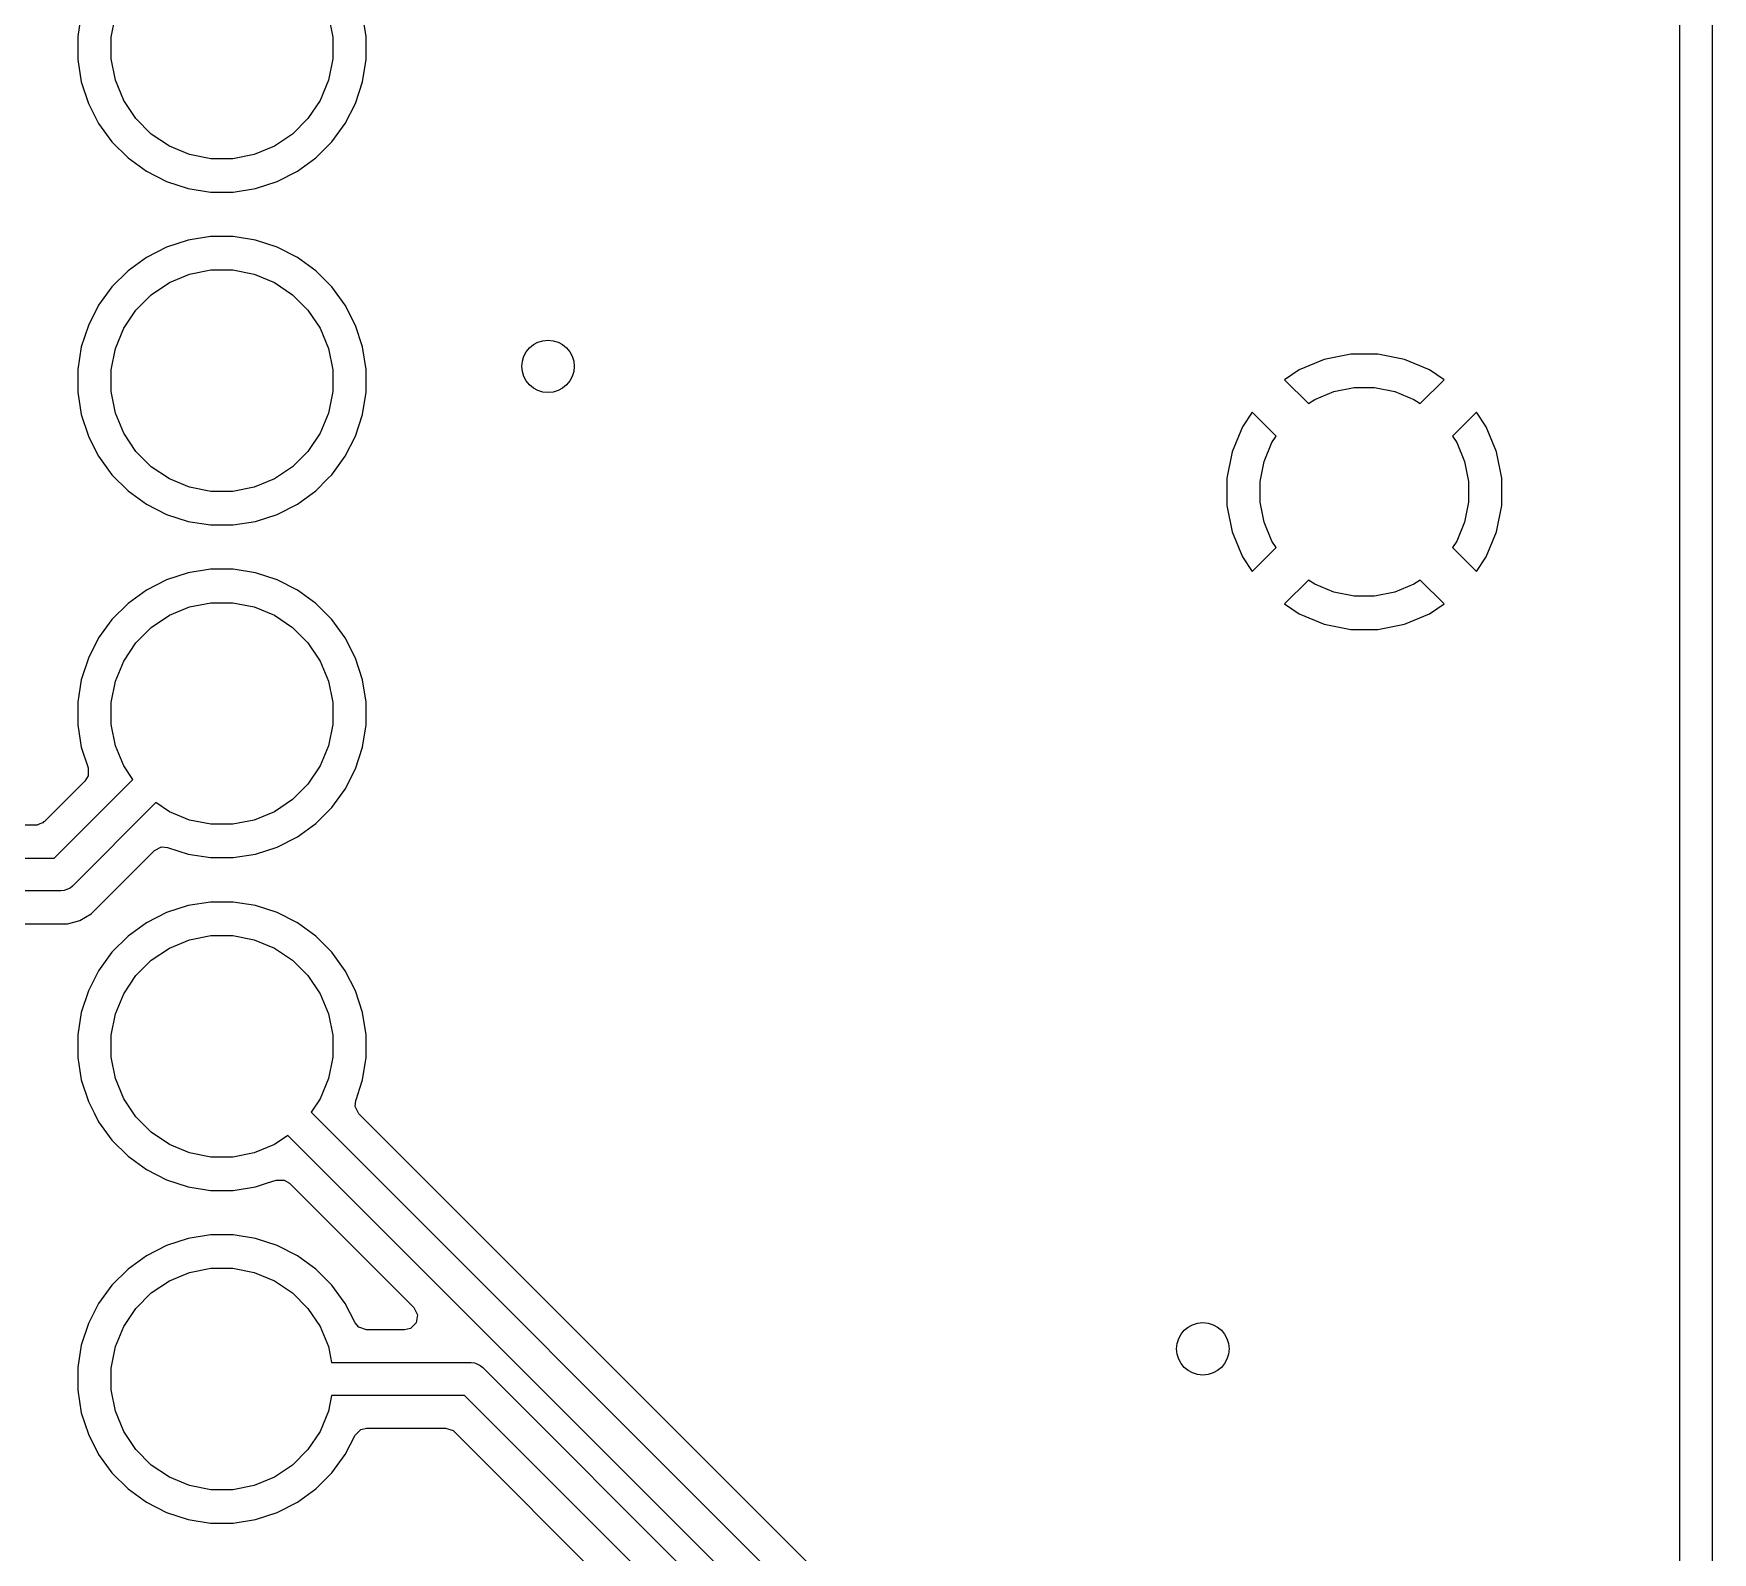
# Model space of a CAD drawing. Extents: x 0 to 130, y -140 to 0.
# Drawn here: x 43.57 to 56.39, y -81.55 to -69.96 of the extents above; entities that cross this region are included whole.
import ezdxf

# ---------------------------------------------------------------- set-up
doc = ezdxf.new("R2010")
doc.units = 0
doc.layers.add('BLACK', color=7, linetype='CONTINUOUS')

msp = doc.modelspace()

# ---------------------------------------------------------------- linework, layer by layer
at = {"layer": 'BLACK', "linetype": 'CONTINUOUS'}
for p, q in [((56.391, -116.882396), (56.391, -68.674172)), ((56.1405, -68.818941), (56.1405, -88.050455)), ((43.936597, -69.812301), (43.9095, -69.983385)), ((44.164093, -69.986685), (44.196601, -69.823258)), ((45.823399, -69.823258), (45.855907, -69.986685)), ((46.1105, -69.983385), (46.083402, -69.812297)), ((43.9095, -69.983385), (43.9095, -70.156614)), ((44.164093, -70.153315), (44.164093, -69.986685)), ((45.855907, -69.986685), (45.855907, -70.153315)), ((46.1105, -70.156614), (46.1105, -69.983385)), ((43.9095, -70.156614), (43.936597, -70.327702)), ((44.196601, -70.316742), (44.164093, -70.153315)), ((45.855907, -70.153315), (45.823399, -70.316742)), ((46.083402, -70.327702), (46.1105, -70.156614)), ((43.936597, -70.327702), (43.936598, -70.327706)), ((43.936598, -70.327706), (43.990123, -70.492438)), ((44.260367, -70.470687), (44.196601, -70.316742)), ((45.823399, -70.316742), (45.759633, -70.470687)), ((46.029876, -70.492438), (46.083401, -70.327706)), ((46.083401, -70.327706), (46.083402, -70.327702)), ((43.990123, -70.492438), (43.990125, -70.492441)), ((43.990125, -70.492441), (43.990126, -70.492444)), ((43.990126, -70.492444), (43.990127, -70.492445)), ((43.990127, -70.492445), (44.068768, -70.646788)), ((44.352941, -70.609234), (44.260367, -70.470687)), ((45.759633, -70.470687), (45.667059, -70.609234)), ((45.951232, -70.646788), (46.029873, -70.492445)), ((46.029873, -70.492445), (46.029874, -70.49244)), ((46.029874, -70.49244), (46.029876, -70.492438)), ((44.470766, -70.727059), (44.352941, -70.609234)), ((45.667059, -70.609234), (45.549234, -70.727059)), ((44.068768, -70.646788), (44.170586, -70.786928)), ((44.609313, -70.819633), (44.470766, -70.727059)), ((45.549234, -70.727059), (45.410687, -70.819633)), ((45.849414, -70.786928), (45.951232, -70.646788)), ((44.170586, -70.786928), (44.293072, -70.909414)), ((44.763258, -70.883399), (44.609313, -70.819633)), ((44.926685, -70.915907), (44.763258, -70.883399)), ((45.256742, -70.883399), (45.093315, -70.915907)), ((45.410687, -70.819633), (45.256742, -70.883399)), ((45.726928, -70.909414), (45.849414, -70.786928)), ((44.293072, -70.909414), (44.433212, -71.011232)), ((44.433212, -71.011232), (44.587555, -71.089873)), ((45.093315, -70.915907), (44.926685, -70.915907)), ((45.432445, -71.089873), (45.586788, -71.011232)), ((45.586788, -71.011232), (45.726928, -70.909414)), ((44.587555, -71.089873), (44.587557, -71.089873)), ((44.587557, -71.089873), (44.587558, -71.089874)), ((44.587558, -71.089874), (44.587561, -71.089876)), ((44.587561, -71.089876), (44.752293, -71.143401)), ((44.752293, -71.143401), (44.752297, -71.143402)), ((44.752297, -71.143402), (44.923386, -71.1705)), ((45.096614, -71.1705), (45.267702, -71.143402)), ((45.267702, -71.143402), (45.267706, -71.143401)), ((45.267706, -71.143401), (45.432438, -71.089876)), ((45.432438, -71.089876), (45.43244, -71.089874)), ((45.43244, -71.089874), (45.432445, -71.089873)), ((44.923386, -71.1705), (44.923389, -71.1705)), ((44.923389, -71.1705), (45.096614, -71.1705)), ((44.923386, -71.5095), (44.752297, -71.536597)), ((44.923389, -71.5095), (44.923386, -71.5095)), ((45.096611, -71.5095), (44.923389, -71.5095)), ((45.096614, -71.5095), (45.096611, -71.5095)), ((45.267702, -71.536597), (45.096614, -71.5095)), ((44.587558, -71.590125), (44.433214, -71.668766)), ((44.587561, -71.590123), (44.587558, -71.590125)), ((44.752293, -71.536598), (44.587561, -71.590123)), ((44.752297, -71.536597), (44.752293, -71.536598)), ((45.267706, -71.536598), (45.267702, -71.536597)), ((45.432438, -71.590123), (45.267706, -71.536598)), ((45.432441, -71.590125), (45.432438, -71.590123)), ((45.586785, -71.668766), (45.432441, -71.590125)), ((44.293073, -71.770585), (44.170585, -71.893073)), ((44.433214, -71.668766), (44.293073, -71.770585)), ((44.763258, -71.796601), (44.926685, -71.764093)), ((44.926685, -71.764093), (45.093315, -71.764093)), ((45.093315, -71.764093), (45.256742, -71.796601)), ((45.586787, -71.668767), (45.586785, -71.668766)), ((45.586788, -71.668768), (45.586787, -71.668767)), ((45.726928, -71.770586), (45.586788, -71.668768)), ((45.849414, -71.893072), (45.726928, -71.770586)), ((44.170585, -71.893073), (44.068766, -72.033214)), ((44.470766, -71.952941), (44.609313, -71.860367)), ((44.609313, -71.860367), (44.763258, -71.796601)), ((45.256742, -71.796601), (45.410687, -71.860367)), ((45.410687, -71.860367), (45.549234, -71.952941)), ((45.951232, -72.033212), (45.849414, -71.893072)), ((44.068766, -72.033214), (43.990125, -72.187558)), ((44.352941, -72.070766), (44.470766, -71.952941)), ((45.549234, -71.952941), (45.667059, -72.070766)), ((46.029873, -72.187555), (45.951232, -72.033212)), ((44.260367, -72.209313), (44.352941, -72.070766)), ((45.667059, -72.070766), (45.759633, -72.209313)), ((43.990123, -72.187561), (43.936598, -72.352293)), ((43.990125, -72.187558), (43.990123, -72.187561)), ((44.196601, -72.363258), (44.260367, -72.209313)), ((45.759633, -72.209313), (45.823399, -72.363258)), ((46.029873, -72.187557), (46.029873, -72.187555)), ((46.029874, -72.187558), (46.029873, -72.187557)), ((46.029876, -72.187561), (46.029874, -72.187558)), ((46.083401, -72.352293), (46.029876, -72.187561)), ((43.936597, -72.352297), (43.9095, -72.523385)), ((43.936598, -72.352293), (43.936597, -72.352297)), ((44.164093, -72.526685), (44.196601, -72.363258)), ((45.823399, -72.363258), (45.855907, -72.526685)), ((46.083402, -72.352297), (46.083401, -72.352293)), ((46.1105, -72.523385), (46.083402, -72.352297)), ((53.629581, -72.408), (53.426727, -72.448349)), ((53.836418, -72.408), (53.629581, -72.408)), ((54.039272, -72.448349), (53.836418, -72.408)), ((43.9095, -72.523385), (43.9095, -72.696614)), ((44.164093, -72.693315), (44.164093, -72.526685)), ((45.855907, -72.526685), (45.855907, -72.693315)), ((46.1105, -72.696614), (46.1105, -72.523385)), ((53.235638, -72.527501), (53.124349, -72.601861)), ((53.426727, -72.448349), (53.235638, -72.527501)), ((54.23036, -72.527501), (54.039272, -72.448349)), ((54.230374, -72.527508), (54.23036, -72.527501)), ((54.34165, -72.60186), (54.230374, -72.527508)), ((53.124349, -72.601861), (53.307367, -72.784879)), ((53.500772, -72.692448), (53.654586, -72.661852)), ((53.654586, -72.661852), (53.811414, -72.661852)), ((53.811414, -72.661852), (53.965228, -72.692448)), ((54.15863, -72.784878), (54.34165, -72.60186)), ((43.9095, -72.696614), (43.936597, -72.867702)), ((44.196601, -72.856742), (44.164093, -72.693315)), ((45.855907, -72.693315), (45.823399, -72.856742)), ((46.083402, -72.867702), (46.1105, -72.696614)), ((53.307367, -72.784879), (53.355883, -72.752463)), ((53.355883, -72.752463), (53.500772, -72.692448)), ((53.965228, -72.692448), (54.110117, -72.752463)), ((54.110117, -72.752463), (54.15863, -72.784878)), ((43.936597, -72.867702), (43.936598, -72.867706)), ((43.936598, -72.867706), (43.990123, -73.032438)), ((44.260367, -73.010687), (44.196601, -72.856742)), ((45.823399, -72.856742), (45.759633, -73.010687)), ((46.029876, -73.032438), (46.083401, -72.867706)), ((46.083401, -72.867706), (46.083402, -72.867702)), ((52.876861, -72.849349), (52.802501, -72.960638)), ((53.059879, -73.032367), (52.876861, -72.849349)), ((54.589137, -72.849349), (54.406119, -73.032366)), ((54.663498, -72.960639), (54.589137, -72.849349)), ((43.990123, -73.032438), (43.990125, -73.032441)), ((43.990125, -73.032441), (44.050903, -73.151727)), ((44.352941, -73.149234), (44.260367, -73.010687)), ((45.759633, -73.010687), (45.667059, -73.149234)), ((45.951232, -73.186788), (46.029873, -73.032445)), ((46.029873, -73.032445), (46.029874, -73.03244)), ((46.029874, -73.03244), (46.029876, -73.032438)), ((52.802501, -72.960638), (52.723349, -73.151727)), ((53.027463, -73.080883), (53.059879, -73.032367)), ((54.406119, -73.032366), (54.438537, -73.080883)), ((54.74265, -73.151727), (54.663498, -72.960639)), ((44.050903, -73.151727), (44.068768, -73.186788)), ((44.068768, -73.186788), (44.170586, -73.326928)), ((44.470766, -73.267059), (44.352941, -73.149234)), ((45.667059, -73.149234), (45.549234, -73.267059)), ((45.849414, -73.326928), (45.951232, -73.186788)), ((52.723349, -73.151727), (52.683, -73.354581)), ((52.967448, -73.225772), (53.027463, -73.080883)), ((54.438537, -73.080883), (54.498552, -73.225772)), ((54.782999, -73.354581), (54.74265, -73.151727)), ((44.609313, -73.359633), (44.470766, -73.267059)), ((45.549234, -73.267059), (45.410687, -73.359633)), ((52.936852, -73.379586), (52.967448, -73.225772)), ((54.498552, -73.225772), (54.529148, -73.379586)), ((44.170586, -73.326928), (44.293072, -73.449414)), ((44.293072, -73.449414), (44.433212, -73.551232)), ((44.763258, -73.423399), (44.609313, -73.359633)), ((44.926685, -73.455907), (44.763258, -73.423399)), ((45.256742, -73.423399), (45.093315, -73.455907)), ((45.410687, -73.359633), (45.256742, -73.423399)), ((45.586788, -73.551232), (45.726928, -73.449414)), ((45.726928, -73.449414), (45.821761, -73.354581)), ((45.821761, -73.354581), (45.849414, -73.326928)), ((52.683, -73.354581), (52.683, -73.561418)), ((52.936852, -73.536414), (52.936852, -73.379586)), ((54.529148, -73.379586), (54.529148, -73.536414)), ((54.783, -73.354586), (54.782999, -73.354581)), ((54.783, -73.561413), (54.783, -73.354586)), ((44.433212, -73.551232), (44.587555, -73.629873)), ((45.093315, -73.455907), (44.926685, -73.455907)), ((45.432445, -73.629873), (45.586788, -73.551232)), ((52.683, -73.561418), (52.723349, -73.764272)), ((52.967448, -73.690228), (52.936852, -73.536414)), ((54.529148, -73.536414), (54.498552, -73.690228)), ((54.74265, -73.764272), (54.782999, -73.561418)), ((54.782999, -73.561418), (54.783, -73.561413)), ((44.587555, -73.629873), (44.587557, -73.629873)), ((44.587557, -73.629873), (44.587558, -73.629874)), ((44.587558, -73.629874), (44.587561, -73.629876)), ((44.587561, -73.629876), (44.752293, -73.683401)), ((44.752293, -73.683401), (44.752297, -73.683402)), ((44.752297, -73.683402), (44.923386, -73.7105)), ((45.096614, -73.7105), (45.267702, -73.683402)), ((45.267702, -73.683402), (45.267706, -73.683401)), ((45.267706, -73.683401), (45.432438, -73.629876)), ((45.432438, -73.629876), (45.43244, -73.629874)), ((45.43244, -73.629874), (45.432445, -73.629873)), ((53.027463, -73.835117), (52.967448, -73.690228)), ((54.498552, -73.690228), (54.438537, -73.835117)), ((44.923386, -73.7105), (44.923389, -73.7105)), ((44.923389, -73.7105), (45.096614, -73.7105)), ((52.723349, -73.764272), (52.802501, -73.95536)), ((53.059878, -73.88363), (53.027463, -73.835117)), ((54.438537, -73.835117), (54.40612, -73.883632)), ((54.663498, -73.955361), (54.74265, -73.764272)), ((52.802501, -73.95536), (52.802508, -73.955374)), ((52.802508, -73.955374), (52.87686, -74.066649)), ((52.87686, -74.066649), (53.059878, -73.88363)), ((54.40612, -73.883632), (54.589137, -74.066649)), ((54.589137, -74.066649), (54.663498, -73.955361)), ((44.752293, -74.076598), (44.587561, -74.130123)), ((44.752297, -74.076597), (44.752293, -74.076598)), ((44.923386, -74.0495), (44.752297, -74.076597)), ((44.923389, -74.0495), (44.923386, -74.0495)), ((45.096611, -74.0495), (44.923389, -74.0495)), ((45.096614, -74.0495), (45.096611, -74.0495)), ((45.267702, -74.076597), (45.096614, -74.0495)), ((45.267706, -74.076598), (45.267702, -74.076597)), ((45.432438, -74.130123), (45.267706, -74.076598)), ((44.433214, -74.208766), (44.293073, -74.310585)), ((44.587558, -74.130125), (44.433214, -74.208766)), ((44.587561, -74.130123), (44.587558, -74.130125)), ((45.432441, -74.130125), (45.432438, -74.130123)), ((45.586785, -74.208766), (45.432441, -74.130125)), ((45.586787, -74.208767), (45.586785, -74.208766)), ((45.586788, -74.208768), (45.586787, -74.208767)), ((45.726928, -74.310586), (45.586788, -74.208768)), ((53.307366, -74.131119), (53.124349, -74.314137)), ((53.355883, -74.163537), (53.307366, -74.131119)), ((53.500772, -74.223552), (53.355883, -74.163537)), ((54.110117, -74.163537), (53.965228, -74.223552)), ((54.158632, -74.13112), (54.110117, -74.163537)), ((54.341649, -74.314137), (54.158632, -74.13112)), ((44.293073, -74.310585), (44.170585, -74.433073)), ((44.609313, -74.400367), (44.763258, -74.336601)), ((44.763258, -74.336601), (44.926685, -74.304093)), ((44.926685, -74.304093), (45.093315, -74.304093)), ((45.093315, -74.304093), (45.256742, -74.336601)), ((45.256742, -74.336601), (45.410687, -74.400367)), ((45.849414, -74.433072), (45.726928, -74.310586)), ((53.124349, -74.314137), (53.235639, -74.388498)), ((53.654586, -74.254148), (53.500772, -74.223552)), ((53.811414, -74.254148), (53.654586, -74.254148)), ((53.965228, -74.223552), (53.811414, -74.254148)), ((54.230361, -74.388498), (54.341649, -74.314137)), ((44.170585, -74.433073), (44.068766, -74.573214)), ((44.470766, -74.492941), (44.609313, -74.400367)), ((45.410687, -74.400367), (45.549234, -74.492941)), ((45.951232, -74.573212), (45.849414, -74.433072)), ((53.235639, -74.388498), (53.426727, -74.46765)), ((53.426727, -74.46765), (53.629581, -74.507999)), ((53.836418, -74.507999), (54.039272, -74.46765)), ((54.039272, -74.46765), (54.230361, -74.388498)), ((44.068766, -74.573214), (43.990125, -74.727558)), ((44.352941, -74.610766), (44.470766, -74.492941)), ((45.549234, -74.492941), (45.667059, -74.610766)), ((46.029873, -74.727555), (45.951232, -74.573212)), ((53.629581, -74.507999), (53.629586, -74.508)), ((53.629586, -74.508), (53.836414, -74.508)), ((53.836414, -74.508), (53.836418, -74.507999)), ((43.990123, -74.727561), (43.936598, -74.892293)), ((43.990125, -74.727558), (43.990123, -74.727561)), ((44.260367, -74.749313), (44.352941, -74.610766)), ((45.667059, -74.610766), (45.759633, -74.749313)), ((46.029873, -74.727557), (46.029873, -74.727555)), ((46.029874, -74.727558), (46.029873, -74.727557)), ((46.029876, -74.727561), (46.029874, -74.727558)), ((46.083401, -74.892293), (46.029876, -74.727561)), ((44.196601, -74.903258), (44.260367, -74.749313)), ((45.759633, -74.749313), (45.823399, -74.903258)), ((43.936597, -74.892297), (43.9095, -75.063385)), ((43.936598, -74.892293), (43.936597, -74.892297)), ((44.164093, -75.066685), (44.196601, -74.903258)), ((45.823399, -74.903258), (45.855907, -75.066685)), ((46.083402, -74.892297), (46.083401, -74.892293)), ((46.1105, -75.063385), (46.083402, -74.892297)), ((43.9095, -75.063385), (43.9095, -75.236614)), ((44.164093, -75.233315), (44.164093, -75.066685)), ((45.855907, -75.066685), (45.855907, -75.233315)), ((46.1105, -75.236614), (46.1105, -75.063385)), ((43.9095, -75.236614), (43.936597, -75.407702)), ((44.196601, -75.396742), (44.164093, -75.233315)), ((45.855907, -75.233315), (45.823399, -75.396742)), ((46.083402, -75.407702), (46.1105, -75.236614)), ((43.936597, -75.407702), (43.936598, -75.407706)), ((43.936598, -75.407706), (43.98766, -75.564855)), ((44.260367, -75.550687), (44.196601, -75.396742)), ((45.823399, -75.396742), (45.759633, -75.550687)), ((46.029876, -75.572438), (46.083401, -75.407706)), ((46.083401, -75.407706), (46.083402, -75.407702)), ((43.987661, -75.62604), (43.96351, -75.665451)), ((43.98766, -75.564855), (43.987661, -75.62604)), ((44.329328, -75.653895), (44.260367, -75.550687)), ((45.759633, -75.550687), (45.667059, -75.689234)), ((45.951232, -75.726788), (46.029873, -75.572445)), ((46.029873, -75.572445), (46.029874, -75.57244)), ((46.029874, -75.57244), (46.029876, -75.572438)), ((43.96351, -75.665451), (43.65446, -75.974503)), ((43.729224, -76.254), (44.329328, -75.653895)), ((45.667059, -75.689234), (45.549234, -75.807059)), ((45.849414, -75.866928), (45.951232, -75.726788)), ((44.506104, -75.830671), (43.869388, -76.467388)), ((44.609313, -75.899633), (44.506104, -75.830671)), ((45.549234, -75.807059), (45.410687, -75.899633)), ((45.726928, -75.989414), (45.849414, -75.866928)), ((43.584456, -76.0035), (43.404487, -76.0035)), ((43.599943, -76.002281), (43.584456, -76.0035)), ((43.620596, -75.991757), (43.599943, -76.002281)), ((43.642647, -75.984593), (43.620596, -75.991757)), ((43.647343, -75.978129), (43.642647, -75.984593)), ((43.65446, -75.974503), (43.647343, -75.978129)), ((44.763258, -75.963399), (44.609313, -75.899633)), ((44.926685, -75.995907), (44.763258, -75.963399)), ((45.093315, -75.995907), (44.926685, -75.995907)), ((45.256742, -75.963399), (45.093315, -75.995907)), ((45.410687, -75.899633), (45.256742, -75.963399)), ((45.586788, -76.091232), (45.726928, -75.989414)), ((45.432445, -76.169873), (45.586788, -76.091232)), ((28.609654, -76.254), (43.729224, -76.254)), ((44.334259, -76.356777), (44.494547, -76.196488)), ((44.494547, -76.196488), (44.549062, -76.168712)), ((44.549062, -76.168712), (44.595142, -76.172339)), ((44.595142, -76.172339), (44.752293, -76.223401)), ((44.752293, -76.223401), (44.752297, -76.223402)), ((44.752297, -76.223402), (44.923386, -76.2505)), ((44.923386, -76.2505), (44.923389, -76.2505)), ((44.923389, -76.2505), (45.096614, -76.2505)), ((45.096614, -76.2505), (45.267702, -76.223402)), ((45.267702, -76.223402), (45.267706, -76.223401)), ((45.267706, -76.223401), (45.432438, -76.169876)), ((45.432438, -76.169876), (45.43244, -76.169874)), ((45.43244, -76.169874), (45.432445, -76.169873)), ((44.081476, -76.609562), (44.334259, -76.356777)), ((43.781, -76.504), (28.66143, -76.504)), ((43.805386, -76.501598), (43.781, -76.504)), ((43.805387, -76.501598), (43.805386, -76.501598)), ((43.818584, -76.496131), (43.805387, -76.501598)), ((43.850446, -76.482934), (43.818584, -76.496131)), ((43.850451, -76.482928), (43.850446, -76.482934)), ((43.869388, -76.467388), (43.850451, -76.482928)), ((44.011562, -76.679475), (44.046518, -76.644518)), ((44.046518, -76.644518), (44.081476, -76.609562)), ((44.752293, -76.616598), (44.587561, -76.670123)), ((44.752297, -76.616597), (44.752293, -76.616598)), ((44.923386, -76.5895), (44.752297, -76.616597)), ((44.923389, -76.5895), (44.923386, -76.5895)), ((45.096611, -76.5895), (44.923389, -76.5895)), ((45.096614, -76.5895), (45.096611, -76.5895)), ((45.267702, -76.616597), (45.096614, -76.5895)), ((45.267706, -76.616598), (45.267702, -76.616597)), ((45.432438, -76.670123), (45.267706, -76.616598)), ((43.329849, -76.7545), (43.830436, -76.7545)), ((43.830436, -76.7545), (43.878186, -76.741705)), ((43.878186, -76.741705), (43.878187, -76.741705)), ((43.878187, -76.741705), (43.925934, -76.728911)), ((43.925933, -76.728911), (43.925938, -76.72891)), ((43.925934, -76.728911), (43.925933, -76.728911)), ((43.925938, -76.72891), (44.011562, -76.679475)), ((44.433214, -76.748766), (44.293073, -76.850585)), ((44.587558, -76.670125), (44.433214, -76.748766)), ((44.587561, -76.670123), (44.587558, -76.670125)), ((45.432441, -76.670125), (45.432438, -76.670123)), ((45.586785, -76.748766), (45.432441, -76.670125)), ((45.586787, -76.748767), (45.586785, -76.748766)), ((45.586788, -76.748768), (45.586787, -76.748767)), ((45.726928, -76.850586), (45.586788, -76.748768)), ((44.293073, -76.850585), (44.170585, -76.973073)), ((44.609313, -76.940367), (44.763258, -76.876601)), ((44.763258, -76.876601), (44.926685, -76.844093)), ((44.926685, -76.844093), (45.093315, -76.844093)), ((45.093315, -76.844093), (45.256742, -76.876601)), ((45.256742, -76.876601), (45.410687, -76.940367)), ((45.849414, -76.973072), (45.726928, -76.850586)), ((44.170585, -76.973073), (44.068766, -77.113214)), ((44.352941, -77.150766), (44.470766, -77.032941)), ((44.470766, -77.032941), (44.609313, -76.940367)), ((45.410687, -76.940367), (45.549234, -77.032941)), ((45.549234, -77.032941), (45.667059, -77.150766)), ((45.951232, -77.113212), (45.849414, -76.973072)), ((44.068766, -77.113214), (43.990125, -77.267558)), ((44.260367, -77.289313), (44.352941, -77.150766)), ((45.667059, -77.150766), (45.759633, -77.289313)), ((46.029873, -77.267555), (45.951232, -77.113212)), ((43.990123, -77.267561), (43.936598, -77.432293)), ((43.990125, -77.267558), (43.990123, -77.267561)), ((44.196601, -77.443258), (44.260367, -77.289313)), ((45.759633, -77.289313), (45.823399, -77.443258)), ((46.029873, -77.267557), (46.029873, -77.267555)), ((46.029874, -77.267558), (46.029873, -77.267557)), ((46.029876, -77.267561), (46.029874, -77.267558)), ((46.083401, -77.432293), (46.029876, -77.267561)), ((43.936597, -77.432297), (43.9095, -77.603385)), ((43.936598, -77.432293), (43.936597, -77.432297)), ((44.164093, -77.606685), (44.196601, -77.443258)), ((45.823399, -77.443258), (45.855907, -77.606685)), ((46.083402, -77.432297), (46.083401, -77.432293)), ((46.1105, -77.603385), (46.083402, -77.432297)), ((43.9095, -77.603385), (43.9095, -77.776614)), ((44.164093, -77.773315), (44.164093, -77.606685)), ((45.855907, -77.606685), (45.855907, -77.773315)), ((46.1105, -77.776614), (46.1105, -77.603385)), ((43.9095, -77.776614), (43.936597, -77.947702)), ((44.196601, -77.936742), (44.164093, -77.773315)), ((45.855907, -77.773315), (45.823399, -77.936742)), ((46.083402, -77.947702), (46.1105, -77.776614)), ((44.260367, -78.090687), (44.196601, -77.936742)), ((45.823399, -77.936742), (45.759633, -78.090687)), ((43.936597, -77.947702), (43.936598, -77.947706)), ((43.936598, -77.947706), (43.990123, -78.112438)), ((46.036839, -78.091007), (46.062921, -78.010731)), ((46.062921, -78.010731), (46.083402, -77.947702)), ((43.990123, -78.112438), (43.990125, -78.112441)), ((43.990125, -78.112441), (44.033425, -78.197424)), ((44.352941, -78.229234), (44.260367, -78.090687)), ((45.759633, -78.090687), (45.690671, -78.193895)), ((45.690671, -78.193895), (56.154388, -88.657612)), ((46.028712, -78.150935), (46.032339, -78.104854)), ((46.056489, -78.205452), (46.028712, -78.150935)), ((46.032339, -78.104854), (46.036839, -78.091007)), ((44.033425, -78.197424), (44.068768, -78.266788)), ((44.068768, -78.266788), (44.170586, -78.406928)), ((44.470766, -78.347059), (44.352941, -78.229234)), ((55.971496, -88.120459), (46.056489, -78.205452)), ((44.170586, -78.406928), (44.293072, -78.529414)), ((44.609313, -78.439633), (44.470766, -78.347059)), ((44.763258, -78.503399), (44.609313, -78.439633)), ((45.410687, -78.439633), (45.256742, -78.503399)), ((45.513895, -78.370671), (45.410687, -78.439633)), ((55.941, -88.797776), (45.513895, -78.370671)), ((44.293072, -78.529414), (44.433212, -78.631232)), ((44.926685, -78.535907), (44.763258, -78.503399)), ((45.093315, -78.535907), (44.926685, -78.535907)), ((45.256742, -78.503399), (45.093315, -78.535907)), ((44.433212, -78.631232), (44.587555, -78.709873)), ((44.587555, -78.709873), (44.587557, -78.709873)), ((44.587557, -78.709873), (44.587558, -78.709874)), ((44.587558, -78.709874), (44.587561, -78.709876)), ((44.587561, -78.709876), (44.752293, -78.763401)), ((44.752293, -78.763401), (44.752297, -78.763402)), ((44.752297, -78.763402), (44.923386, -78.7905)), ((44.923386, -78.7905), (44.923389, -78.7905)), ((44.923389, -78.7905), (45.096614, -78.7905)), ((45.096614, -78.7905), (45.267702, -78.763402)), ((45.267702, -78.763402), (45.35053, -78.736489)), ((45.35053, -78.736489), (45.424855, -78.712338)), ((45.424855, -78.712338), (45.48604, -78.712338)), ((45.48604, -78.712338), (45.525452, -78.736489)), ((45.525452, -78.736489), (46.474459, -79.685496)), ((44.587558, -79.210125), (44.433214, -79.288766)), ((44.587561, -79.210123), (44.587558, -79.210125)), ((44.752293, -79.156598), (44.587561, -79.210123)), ((44.752297, -79.156597), (44.752293, -79.156598)), ((44.923386, -79.1295), (44.752297, -79.156597)), ((44.923389, -79.1295), (44.923386, -79.1295)), ((45.096611, -79.1295), (44.923389, -79.1295)), ((45.096614, -79.1295), (45.096611, -79.1295)), ((45.267702, -79.156597), (45.096614, -79.1295)), ((45.267706, -79.156598), (45.267702, -79.156597)), ((45.432438, -79.210123), (45.267706, -79.156598)), ((45.432441, -79.210125), (45.432438, -79.210123)), ((45.586785, -79.288766), (45.432441, -79.210125)), ((44.433214, -79.288766), (44.293073, -79.390585)), ((45.586787, -79.288767), (45.586785, -79.288766)), ((45.586788, -79.288768), (45.586787, -79.288767)), ((45.726928, -79.390586), (45.586788, -79.288768)), ((44.293073, -79.390585), (44.170585, -79.513073)), ((44.609313, -79.480367), (44.763258, -79.416601)), ((44.763258, -79.416601), (44.926685, -79.384093)), ((44.926685, -79.384093), (45.093315, -79.384093)), ((45.093315, -79.384093), (45.256742, -79.416601)), ((45.256742, -79.416601), (45.410687, -79.480367)), ((45.849414, -79.513072), (45.726928, -79.390586)), ((44.170585, -79.513073), (44.068766, -79.653214)), ((44.352941, -79.690766), (44.470766, -79.572941)), ((44.470766, -79.572941), (44.609313, -79.480367)), ((45.410687, -79.480367), (45.549234, -79.572941)), ((45.549234, -79.572941), (45.667059, -79.690766)), ((45.92339, -79.614891), (45.849414, -79.513072)), ((44.068766, -79.653214), (43.990125, -79.807558)), ((44.260367, -79.829313), (44.352941, -79.690766)), ((45.667059, -79.690766), (45.759633, -79.829313)), ((45.951233, -79.653213), (45.92339, -79.614891)), ((46.02625, -79.800445), (45.951233, -79.653213)), ((46.474459, -79.685496), (46.502236, -79.740013)), ((43.990123, -79.807561), (43.936598, -79.972293)), ((43.990125, -79.807558), (43.990123, -79.807561)), ((44.196601, -79.983258), (44.260367, -79.829313)), ((45.759633, -79.829313), (45.823399, -79.983258)), ((46.056269, -79.835593), (46.02625, -79.800445)), ((46.11446, -79.8545), (46.056269, -79.835593)), ((46.404455, -79.8545), (46.11446, -79.8545)), ((46.4494, -79.84371), (46.404455, -79.8545)), ((46.492665, -79.800445), (46.4494, -79.84371)), ((46.502236, -79.740013), (46.492665, -79.800445)), ((43.936597, -79.972297), (43.9095, -80.143385)), ((43.936598, -79.972293), (43.936597, -79.972297)), ((44.164093, -80.146685), (44.196601, -79.983258)), ((45.823399, -79.983258), (45.847615, -80.105)), ((45.847615, -80.105), (46.913604, -80.105)), ((46.913604, -80.105), (46.93799, -80.107402)), ((46.93799, -80.107402), (46.937991, -80.107402)), ((46.937991, -80.107402), (46.951188, -80.112868)), ((46.951188, -80.112868), (46.98305, -80.126066)), ((43.9095, -80.143385), (43.9095, -80.316614)), ((44.164093, -80.313315), (44.164093, -80.146685)), ((46.98305, -80.126066), (46.983055, -80.126071)), ((46.983055, -80.126071), (47.001992, -80.141612)), ((47.001992, -80.141612), (55.704388, -88.844007)), ((43.9095, -80.316614), (43.936597, -80.487702)), ((44.196601, -80.476742), (44.164093, -80.313315)), ((45.847615, -80.355), (45.823399, -80.476742)), ((46.861828, -80.355), (45.847615, -80.355)), ((55.491, -88.984172), (46.861828, -80.355)), ((43.936597, -80.487702), (43.936598, -80.487706)), ((43.936598, -80.487706), (43.990123, -80.652438)), ((44.260367, -80.630687), (44.196601, -80.476742)), ((45.823399, -80.476742), (45.759633, -80.630687)), ((44.352941, -80.769234), (44.260367, -80.630687)), ((45.759633, -80.630687), (45.667059, -80.769234)), ((46.02625, -80.659554), (46.069514, -80.616291)), ((46.069514, -80.616291), (46.11446, -80.6055)), ((46.11446, -80.6055), (46.717059, -80.6055)), ((46.717059, -80.6055), (46.77525, -80.624407)), ((46.77525, -80.624407), (46.787063, -80.634496)), ((43.990123, -80.652438), (43.990125, -80.652441)), ((43.990125, -80.652441), (43.990126, -80.652444)), ((43.990126, -80.652444), (43.990127, -80.652445)), ((43.990127, -80.652445), (44.068768, -80.806788)), ((45.951232, -80.806788), (46.02625, -80.659554)), ((46.787063, -80.634496), (48.378063, -82.225496)), ((44.068768, -80.806788), (44.170586, -80.946928)), ((44.470766, -80.887059), (44.352941, -80.769234)), ((44.609313, -80.979633), (44.470766, -80.887059)), ((45.549234, -80.887059), (45.410687, -80.979633)), ((45.667059, -80.769234), (45.549234, -80.887059)), ((45.849414, -80.946928), (45.951232, -80.806788)), ((44.170586, -80.946928), (44.293072, -81.069414)), ((44.763258, -81.043399), (44.609313, -80.979633)), ((45.410687, -80.979633), (45.256742, -81.043399)), ((45.726928, -81.069414), (45.849414, -80.946928)), ((44.293072, -81.069414), (44.433212, -81.171232)), ((44.926685, -81.075907), (44.763258, -81.043399)), ((45.093315, -81.075907), (44.926685, -81.075907)), ((45.256742, -81.043399), (45.093315, -81.075907)), ((45.586788, -81.171232), (45.726928, -81.069414)), ((44.433212, -81.171232), (44.587555, -81.249873)), ((44.587555, -81.249873), (44.587557, -81.249873)), ((44.587557, -81.249873), (44.587558, -81.249874)), ((44.587558, -81.249874), (44.587561, -81.249876)), ((44.587561, -81.249876), (44.752293, -81.303401)), ((45.267706, -81.303401), (45.432438, -81.249876)), ((45.432438, -81.249876), (45.43244, -81.249874)), ((45.43244, -81.249874), (45.432445, -81.249873)), ((45.432445, -81.249873), (45.586788, -81.171232)), ((44.752293, -81.303401), (44.752297, -81.303402)), ((44.752297, -81.303402), (44.923386, -81.3305)), ((44.923386, -81.3305), (44.923389, -81.3305)), ((44.923389, -81.3305), (45.096614, -81.3305)), ((45.096614, -81.3305), (45.267702, -81.303402)), ((45.267702, -81.303402), (45.267706, -81.303401))]:
    msp.add_line(p, q, dxfattribs=at)
at = {"layer": 'BLACK'}
for centre in [(47.5, -72.5), (52.5, -80)]:
    msp.add_circle(centre, 0.2, dxfattribs=at)

doc.saveas('drawing.dxf')
